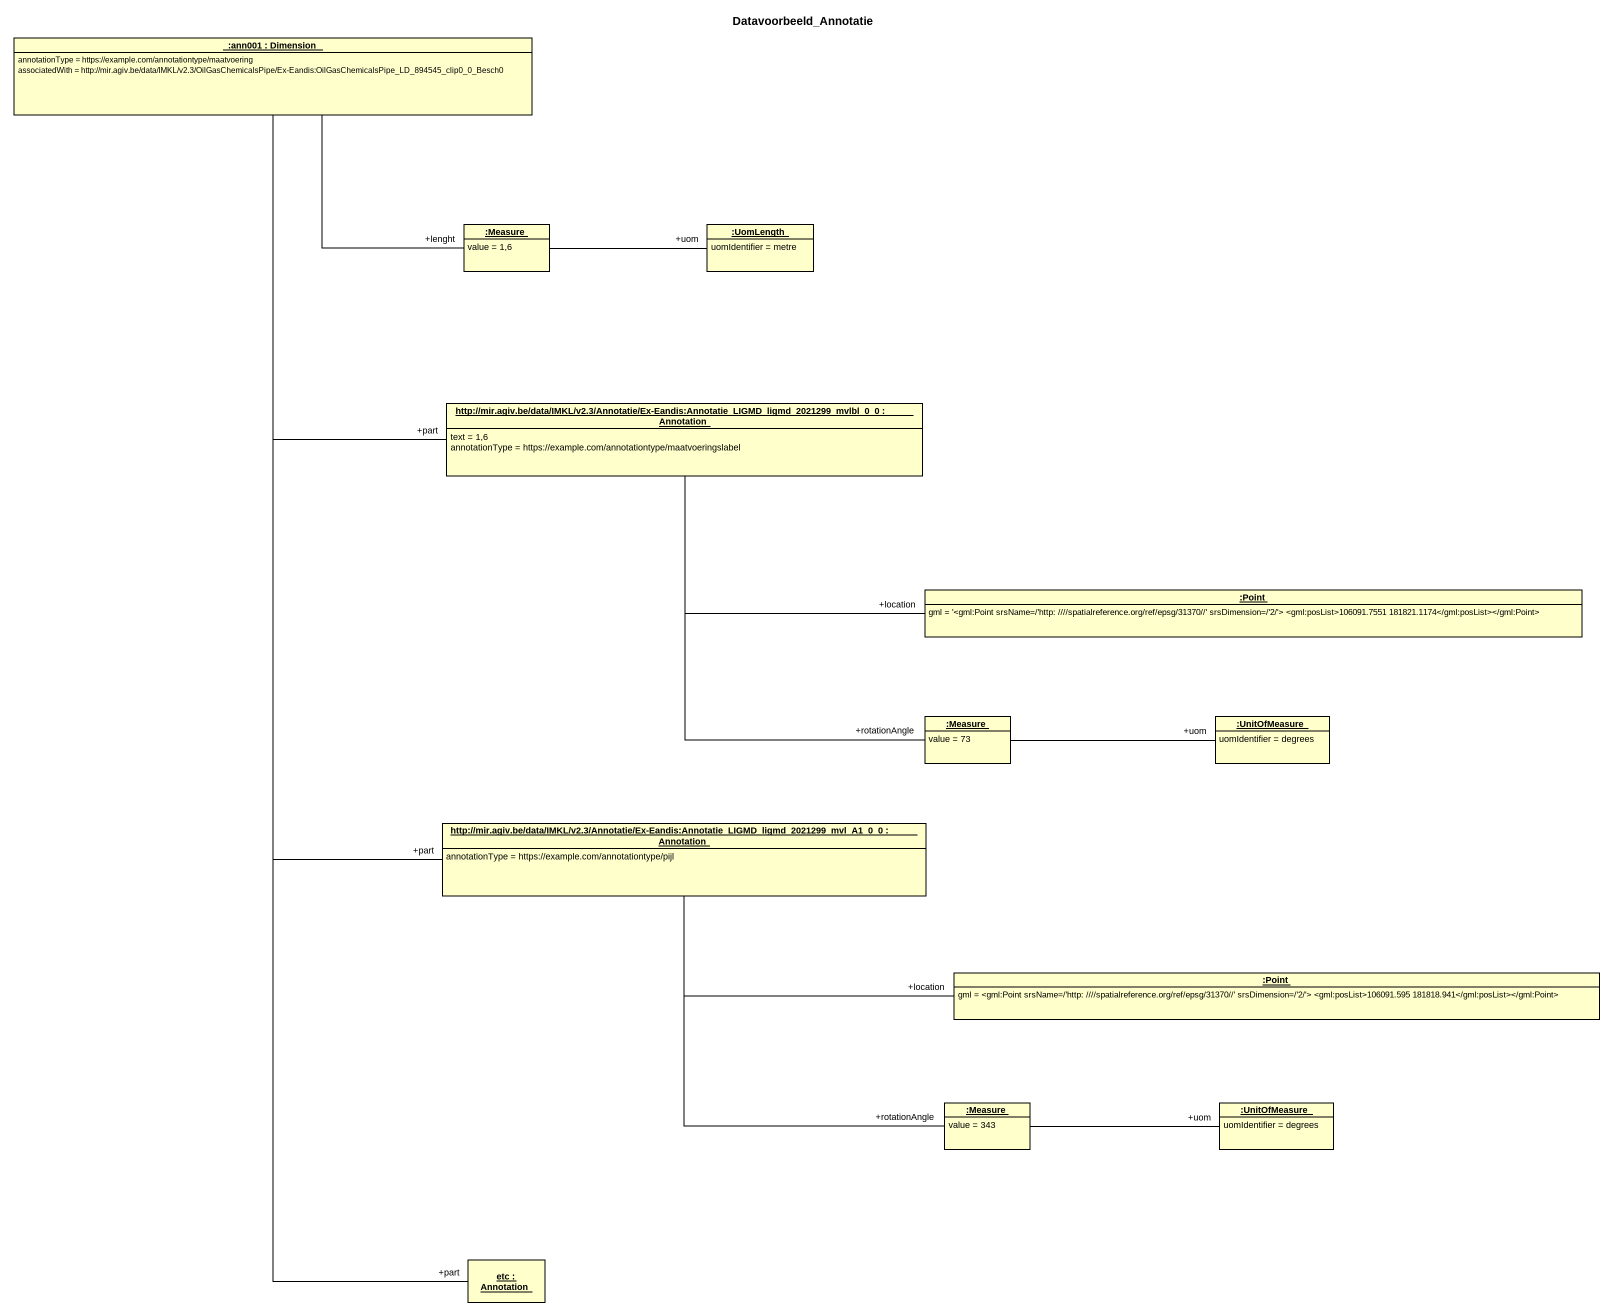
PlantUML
@startuml
title Datavoorbeeld_Annotatie
hide circle
hide empty members
object "_:ann001 : Dimension" as ann001 {
  annotationType = https://example.com/annotationtype/maatvoering
  associatedWith = http://mir.agiv.be/data/IMKL/v2.3/OilGasChemicalsPipe/Ex-Eandis:OilGasChemicalsPipe_LD_894545_clip0_0_Besch0
}
object ":Measure" as Measure {
  value = 1,6
}
object ":UomLength" as UomLength {
  uomIdentifier = metre
}
object "http://mir.agiv.be/data/IMKL/v2.3/Annotatie/Ex-Eandis:Annotatie_LIGMD_ligmd_2021299_mvlbl_0_0 : Annotation" as http_mir_agiv_be_data_IMKL {
  text = 1,6
  annotationType = https://example.com/annotationtype/maatvoeringslabel
}
object ":Point" as Point {
  gml = '<gml:Point srsName=/'http: ~//~//spatialreference.org/ref/epsg/31370~//' srsDimension=/'2/'> <gml:posList>106091.7551 181821.1174</gml:posList></gml:Point>
}
object ":Measure" as Measure_2 {
  value = 73
}
object ":UnitOfMeasure" as UnitOfMeasure {
  uomIdentifier = degrees
}
object "http://mir.agiv.be/data/IMKL/v2.3/Annotatie/Ex-Eandis:Annotatie_LIGMD_ligmd_2021299_mvl_A1_0_0 : Annotation" as http_mir_agiv_be_data_IMKL_2 {
  annotationType = https://example.com/annotationtype/pijl
}
object ":Point" as Point_2 {
  gml = <gml:Point srsName=/'http: ~//~//spatialreference.org/ref/epsg/31370~//' srsDimension=/'2/'> <gml:posList>106091.595 181818.941</gml:posList></gml:Point>
}
object ":Measure" as Measure_3 {
  value = 343
}
object ":UnitOfMeasure" as UnitOfMeasure_2 {
  uomIdentifier = degrees
}
object "etc : Annotation" as etc
ann001 -- "+lenght" Measure
ann001 -- "+part" http_mir_agiv_be_data_IMKL
ann001 -- "+part" http_mir_agiv_be_data_IMKL_2
ann001 -- "+part" etc
Measure -right- "+uom" UomLength
http_mir_agiv_be_data_IMKL -right- "+location" Point
http_mir_agiv_be_data_IMKL -- "+rotationAngle" Measure_2
Measure_2 -right- "+uom" UnitOfMeasure
http_mir_agiv_be_data_IMKL_2 -right- "+location" Point_2
http_mir_agiv_be_data_IMKL_2 -- "+rotationAngle" Measure_3
Measure_3 -right- "+uom" UnitOfMeasure_2
@enduml
